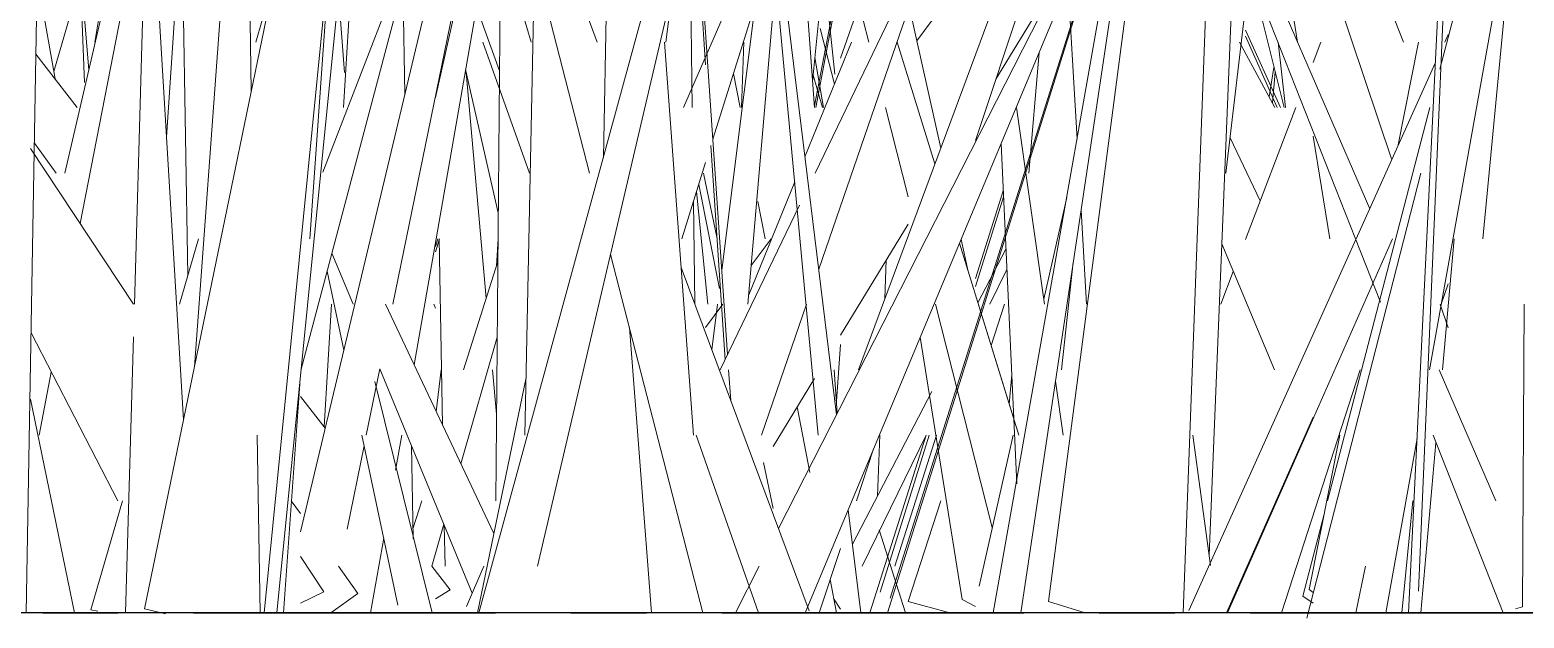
# Model space of a CAD drawing. Header units: millimetres. Extents: x -10020 to 20888, y -4665 to 12339.
# Drawn here: x 1831.3 to 1894.2, y 3047.8 to 3072.5 of the extents above; entities that cross this region are included whole.
import ezdxf

# ---------------------------------------------------------------- set-up
doc = ezdxf.new("R2010")
doc.units = ezdxf.units.MM
doc.linetypes.add('Grid Line 1_2_', pattern=[22.225, 12.7, -3.175, 3.175, -3.175])
doc.layers.add('G-IMPT', color=8, linetype='Continuous', lineweight=9)

# ---------------------------------------------------------------- blocks, each defined once
blk = doc.blocks.new('Grass Array - 25_dwg-V17-West')
at = {"layer": 'G-IMPT'}
for p, q in [((1831.182, 3048), (1832.38, 3115.713)), ((1889.758, 3048.921), (1892.387, 3110.659)), ((1874.196, 3048.485), (1882.158, 3109.353)), ((1834.067, 3072.034), (1839.482, 3103.561)), ((1850.231, 3048), (1864.287, 3099.498)), ((1891.835, 3099.29), (1889.344, 3048)), ((1855.467, 3067.182), (1856.087, 3098.763)), ((1867.425, 3048), (1883.122, 3098.076)), ((1881.743, 3098.292), (1879.855, 3048)), ((1832.818, 3066.516), (1839.61, 3095.977)), ((1836.169, 3048.164), (1845.907, 3095.502)), ((1846.395, 3094.887), (1841.734, 3048)), ((1890.664, 3070.901), (1896.573, 3093.632)), ((1838.66, 3091.347), (1837.09, 3068.025)), ((1862.16, 3090.405), (1852.699, 3049.962)), ((1880.369, 3089.343), (1867.534, 3048.62)), ((1866.196, 3058.239), (1877.399, 3088.408)), ((1866.196, 3058.239), (1877.399, 3088.408)), ((1877.676, 3087.706), (1871.127, 3067.89)), ((1838.268, 3058.367), (1840.364, 3087.064)), ((1845.057, 3086.944), (1841.192, 3048)), ((1854.889, 3066.516), (1849.567, 3087.178)), ((1871.867, 3048), (1878.523, 3085.639)), ((1882.449, 3085.558), (1888.637, 3067.078)), ((1889.127, 3072.034), (1883.757, 3085.724)), ((1864.509, 3055.48), (1861.757, 3085.105)), ((1895.079, 3085.308), (1890.22, 3058.239)), ((1842.726, 3051.41), (1850.267, 3083.07)), ((1878.266, 3083.01), (1873.029, 3048)), ((1883.238, 3080.807), (1884.677, 3072.034)), ((1840.484, 3080.078), (1840.657, 3069.981)), ((1850.005, 3080.311), (1852.43, 3072.034)), ((1852.138, 3080.273), (1855.207, 3072.034)), ((1862.834, 3051.554), (1877.228, 3079.806)), ((1864.523, 3080.311), (1866.63, 3072.034)), ((1887.708, 3065.012), (1881.103, 3080.311)), ((1832.346, 3070.799), (1834.814, 3079.339)), ((1844.537, 3069.275), (1845.142, 3079.174)), ((1846.617, 3060.998), (1850.33, 3079.204)), ((1863.615, 3079.252), (1864.354, 3069.275)), ((1873.967, 3079.299), (1868.659, 3072.091)), ((1881.027, 3079.203), (1888.166, 3061.082)), ((1836.246, 3078.744), (1833.458, 3064.393)), ((1835.738, 3060.998), (1836.246, 3078.744)), ((1862.589, 3078.303), (1865.275, 3056.346)), ((1837.721, 3077.395), (1837.991, 3062.209)), ((1850.831, 3077.494), (1847.502, 3058.448)), ((1859.103, 3077.339), (1859.206, 3069.275)), ((1859.768, 3071.078), (1859.34, 3077.552)), ((1859.419, 3077.552), (1860.693, 3058.874)), ((1864.373, 3066.516), (1869.822, 3077.83)), ((1867.929, 3072.34), (1869.822, 3077.83)), ((1892.466, 3063.757), (1893.782, 3077.552)), ((1842.755, 3058.268), (1847.759, 3077.163)), ((1845.78, 3072.031), (1847.759, 3077.163)), ((1862.11, 3076.819), (1858.833, 3069.275)), ((1864.916, 3077.03), (1864.272, 3070.376)), ((1880.955, 3050.434), (1882.026, 3076.666)), ((1844.026, 3076.549), (1843.124, 3063.757)), ((1850.941, 3052.721), (1851.152, 3076.397)), ((1860.074, 3067.943), (1862.601, 3076.015)), ((1833.632, 3070.334), (1833.441, 3075.355)), ((1833.822, 3070.872), (1833.441, 3075.355)), ((1832.401, 3070.481), (1831.655, 3074.769)), ((1836.659, 3075.15), (1837.808, 3056.13)), ((1840.842, 3072.034), (1841.643, 3074.793)), ((1852.17, 3055.48), (1852.558, 3074.793)), ((1862.721, 3074.731), (1861.55, 3060.998)), ((1864.348, 3069.357), (1865.448, 3075.094)), ((1865.45, 3074.793), (1864.406, 3069.275)), ((1871.982, 3070.476), (1874.596, 3074.793)), ((1881.659, 3066.516), (1882.633, 3074.793)), ((1884.105, 3069.275), (1882.729, 3074.793)), ((1847.031, 3074.415), (1847.116, 3069.843)), ((1848.406, 3069.699), (1849.5, 3074.568)), ((1858.387, 3074.275), (1858.09, 3072.034)), ((1875.018, 3074.511), (1875.395, 3067.948)), ((1844.582, 3070.761), (1844.322, 3074.034)), ((1851.102, 3070.827), (1850.133, 3073.501)), ((1860.45, 3062.432), (1861.85, 3073.613)), ((1874.825, 3074.049), (1863.953, 3048)), ((1865.21, 3070.69), (1864.853, 3073.987)), ((1868.339, 3073.529), (1869.663, 3067.574)), ((1865.448, 3071.363), (1866.096, 3073.192)), ((1867.929, 3072.34), (1864.527, 3062.467)), ((1864.594, 3072.612), (1865.188, 3070.264)), ((1883.954, 3069.275), (1882.486, 3072.532)), ((1882.486, 3072.29), (1883.821, 3069.275)), ((1890.865, 3072.034), (1891.007, 3072.35)), ((1845.78, 3072.031), (1843.67, 3066.559)), ((1850.401, 3072.034), (1852.364, 3066.516)), ((1858.046, 3072.034), (1859.259, 3055.48)), ((1861.275, 3069.275), (1861.382, 3072.034)), ((1863.946, 3067.209), (1865.907, 3072.034)), ((1869.417, 3066.912), (1867.835, 3072.034)), ((1869.417, 3066.912), (1867.835, 3072.034)), ((1873.369, 3066.516), (1873.8, 3071.593)), ((1882.236, 3072.034), (1883.725, 3069.275)), ((1884.162, 3069.275), (1883.852, 3072.031)), ((1885.654, 3072.034), (1885.326, 3071.174)), ((1889.769, 3072.034), (1888.89, 3067.641)), ((1831.598, 3071.521), (1833.333, 3069.275)), ((1864.731, 3069.275), (1864.37, 3071.383)), ((1883.682, 3070.972), (1883.478, 3069.731)), ((1887.144, 3063.757), (1890.468, 3071.152)), ((1851.049, 3064.839), (1849.674, 3070.874)), ((1850.541, 3061.253), (1849.7, 3070.759)), ((1860.943, 3070.717), (1861.218, 3069.275)), ((1864.694, 3069.275), (1864.299, 3070.648)), ((1864.694, 3069.275), (1864.299, 3070.648)), ((1883.616, 3069.476), (1883.734, 3070.764)), ((1867.332, 3069.275), (1868.286, 3065.525)), ((1872.847, 3069.275), (1874.028, 3060.998)), ((1884.602, 3069.275), (1882.486, 3063.726)), ((1885.938, 3052.721), (1890.242, 3069.275)), ((1883.106, 3065.352), (1881.835, 3068.008)), ((1885.326, 3068.076), (1886.034, 3063.757)), ((1831.364, 3067.56), (1835.703, 3060.998)), ((1831.532, 3067.784), (1832.441, 3066.516)), ((1860.588, 3058.657), (1859.992, 3067.68)), ((1872.861, 3053.429), (1872.198, 3067.756)), ((1858.764, 3063.757), (1859.768, 3066.962)), ((1859.479, 3066.04), (1860.354, 3061.665)), ((1860.254, 3063.757), (1859.682, 3066.516)), ((1861.584, 3061.398), (1863.518, 3066.154)), ((1885.07, 3047.779), (1889.855, 3066.516)), ((1859.256, 3065.327), (1859.31, 3061.015)), ((1859.859, 3060.998), (1859.385, 3065.741)), ((1861.974, 3065.32), (1862.273, 3063.757)), ((1872.29, 3065.777), (1871.127, 3062.087)), ((1871.127, 3061.744), (1872.302, 3065.513)), ((1874.961, 3065.495), (1873.998, 3061.215)), ((1860.387, 3058.239), (1863.721, 3065.163)), ((1875.566, 3064.96), (1875.794, 3060.998)), ((1865.448, 3059.69), (1868.286, 3064.375)), ((1837.64, 3060.998), (1838.44, 3063.757)), ((1848.572, 3063.757), (1848.406, 3063.199)), ((1848.406, 3063.422), (1848.506, 3063.757)), ((1848.554, 3063.757), (1848.699, 3055.915)), ((1850.968, 3062.597), (1851.039, 3063.757)), ((1862.521, 3063.757), (1861.689, 3062.628)), ((1872.734, 3056.169), (1870.45, 3063.567)), ((1872.947, 3055.48), (1870.45, 3063.567)), ((1870.517, 3063.728), (1870.82, 3062.369)), ((1880.104, 3048.095), (1887.127, 3063.72)), ((1881.49, 3063.535), (1883.7, 3058.239)), ((1881.73, 3048), (1888.672, 3063.757)), ((1891.264, 3063.757), (1890.772, 3058.239)), ((1844.936, 3060.998), (1844.048, 3063.15)), ((1849.584, 3058.239), (1851.031, 3062.794)), ((1859.659, 3048), (1855.771, 3063.093)), ((1867.371, 3062.865), (1867.311, 3061.242)), ((1872.403, 3063.32), (1871.226, 3061.054)), ((1874.737, 3058.239), (1875.239, 3062.769)), ((1843.847, 3062.391), (1844.55, 3059.068)), ((1858.741, 3062.544), (1864.127, 3048.08)), ((1871.733, 3060.998), (1872.443, 3062.456)), ((1881.972, 3062.379), (1881.446, 3060.998)), ((1890.714, 3060.998), (1891.007, 3061.859)), ((1843.716, 3055.834), (1844.032, 3060.998)), ((1850.86, 3051.341), (1846.297, 3060.998)), ((1848.406, 3060.834), (1848.34, 3060.998)), ((1860.489, 3060.998), (1859.768, 3060.018)), ((1860.031, 3059.08), (1860.271, 3060.998)), ((1864.02, 3060.998), (1862.119, 3055.48)), ((1869.438, 3060.998), (1871.832, 3051.594)), ((1872.339, 3060.998), (1871.778, 3059.265)), ((1890.673, 3060.998), (1891.007, 3060.001)), ((1894.135, 3048.258), (1894.205, 3060.998)), ((1835.042, 3052.721), (1831.39, 3059.787)), ((1856.563, 3060.019), (1857.49, 3048)), ((1835.365, 3048), (1835.698, 3059.622)), ((1851.003, 3059.613), (1849.476, 3054.27)), ((1865.27, 3056.911), (1865.448, 3059.304)), ((1870.566, 3048.562), (1868.796, 3059.604)), ((1832.242, 3058.138), (1831.726, 3055.48)), ((1846.061, 3058.272), (1845.493, 3055.48)), ((1848.268, 3048), (1845.858, 3057.741)), ((1846.061, 3058.272), (1849.952, 3048.826)), ((1848.65, 3058.239), (1848.43, 3056.484)), ((1850.168, 3048), (1852.218, 3057.905)), ((1850.974, 3056.367), (1850.808, 3058.239)), ((1860.737, 3058.239), (1860.825, 3056.949)), ((1862.608, 3055), (1864.349, 3057.875)), ((1865.172, 3058.239), (1865.308, 3056.41)), ((1872.543, 3056.789), (1872.648, 3058.029)), ((1874.49, 3057.764), (1874.816, 3055.48)), ((1887.307, 3058.239), (1883.995, 3048)), ((1893.015, 3052.721), (1890.633, 3058.239)), ((1842.692, 3057.63), (1842.013, 3048)), ((1842.726, 3057.117), (1843.765, 3055.772)), ((1869.284, 3057.318), (1865.943, 3050.889)), ((1831.364, 3057.001), (1833.22, 3048)), ((1863.625, 3056.68), (1864.154, 3053.91)), ((1885.326, 3056.245), (1881.685, 3048)), ((1840.906, 3055.48), (1841.034, 3048)), ((1845.308, 3055.48), (1846.821, 3048.331)), ((1846.983, 3055.48), (1846.727, 3054.015)), ((1861.999, 3048), (1859.368, 3055.48)), ((1866.355, 3049.962), (1869.044, 3055.48)), ((1869.044, 3055.48), (1866.686, 3048)), ((1867.097, 3055.48), (1867.002, 3052.926)), ((1867.114, 3048.872), (1869.174, 3055.48)), ((1867.733, 3049.962), (1869.479, 3055.48)), ((1872.707, 3055.48), (1871.276, 3049.124)), ((1881.014, 3050.001), (1880.274, 3055.48)), ((1886.457, 3055.48), (1885.158, 3048.988)), ((1889.701, 3055.345), (1888.382, 3048)), ((1890.374, 3055.48), (1893.321, 3048)), ((1845.403, 3055.035), (1844.689, 3051.527)), ((1847.391, 3055.043), (1847.464, 3051.123)), ((1866.837, 3054.91), (1866.113, 3052.721)), ((1890.498, 3055.165), (1889.859, 3048)), ((1862.608, 3052.397), (1862.206, 3054.337)), ((1833.906, 3048.13), (1835.238, 3052.721)), ((1842.338, 3052.721), (1842.726, 3052.181)), ((1847.456, 3051.539), (1847.832, 3052.721)), ((1869.662, 3052.721), (1868.287, 3048.473)), ((1889.063, 3048), (1889.529, 3052.721)), ((1865.765, 3052.342), (1866.296, 3048)), ((1884.894, 3048.704), (1885.792, 3052.158)), ((1848.753, 3051.738), (1848.245, 3049.962)), ((1848.777, 3051.678), (1848.809, 3049.962)), ((1867.074, 3051.499), (1868.171, 3048.051)), ((1846.226, 3051.144), (1845.676, 3048)), ((1842.726, 3050.375), (1843.71, 3048.886)), ((1865.448, 3050.708), (1864.553, 3048)), ((1844.318, 3049.962), (1845.144, 3048.811)), ((1848.253, 3049.962), (1849.019, 3048.971)), ((1850.445, 3049.962), (1849.708, 3048.264)), ((1861.023, 3048), (1862.023, 3049.962)), ((1887.536, 3049.962), (1887.119, 3048)), ((1848.406, 3048.587), (1849.019, 3048.971)), ((1865.016, 3049.4), (1865.283, 3048)), ((1885.326, 3048.863), (1885.158, 3048.988)), ((1842.726, 3048.413), (1843.71, 3048.886)), ((1844.006, 3048), (1845.144, 3048.811)), ((1865.147, 3048.612), (1865.448, 3048.151)), ((1870.047, 3048), (1868.287, 3048.473)), ((1870.566, 3048.562), (1871.127, 3048.275)), ((1874.196, 3048.485), (1875.734, 3048)), ((1884.894, 3048.704), (1885.326, 3048.408)), ((1833.906, 3048.13), (1834.205, 3048.072)), ((1836.169, 3048.164), (1837.045, 3047.963)), ((1894.135, 3048.258), (1893.847, 3048.172))]:
    blk.add_line(p, q, dxfattribs=at)
blk = doc.blocks.new('Grass Array - Grass Array-439229-West')
blk.add_blockref('Grass Array - 25_dwg-V17-West', (0, 0))

msp = doc.modelspace()

# ---------------------------------------------------------------- linework, layer by layer
msp.add_line((4710.823, 3048), (-7496.271, 3048))
at = {"linetype": 'Grid Line 1_2_'}
msp.add_line((-7496.271, 3048), (19186.713, 3048), dxfattribs=at)

# ---------------------------------------------------------------- block references
msp.add_blockref('Grass Array - Grass Array-439229-West', (0, 0))

doc.saveas('drawing.dxf')
